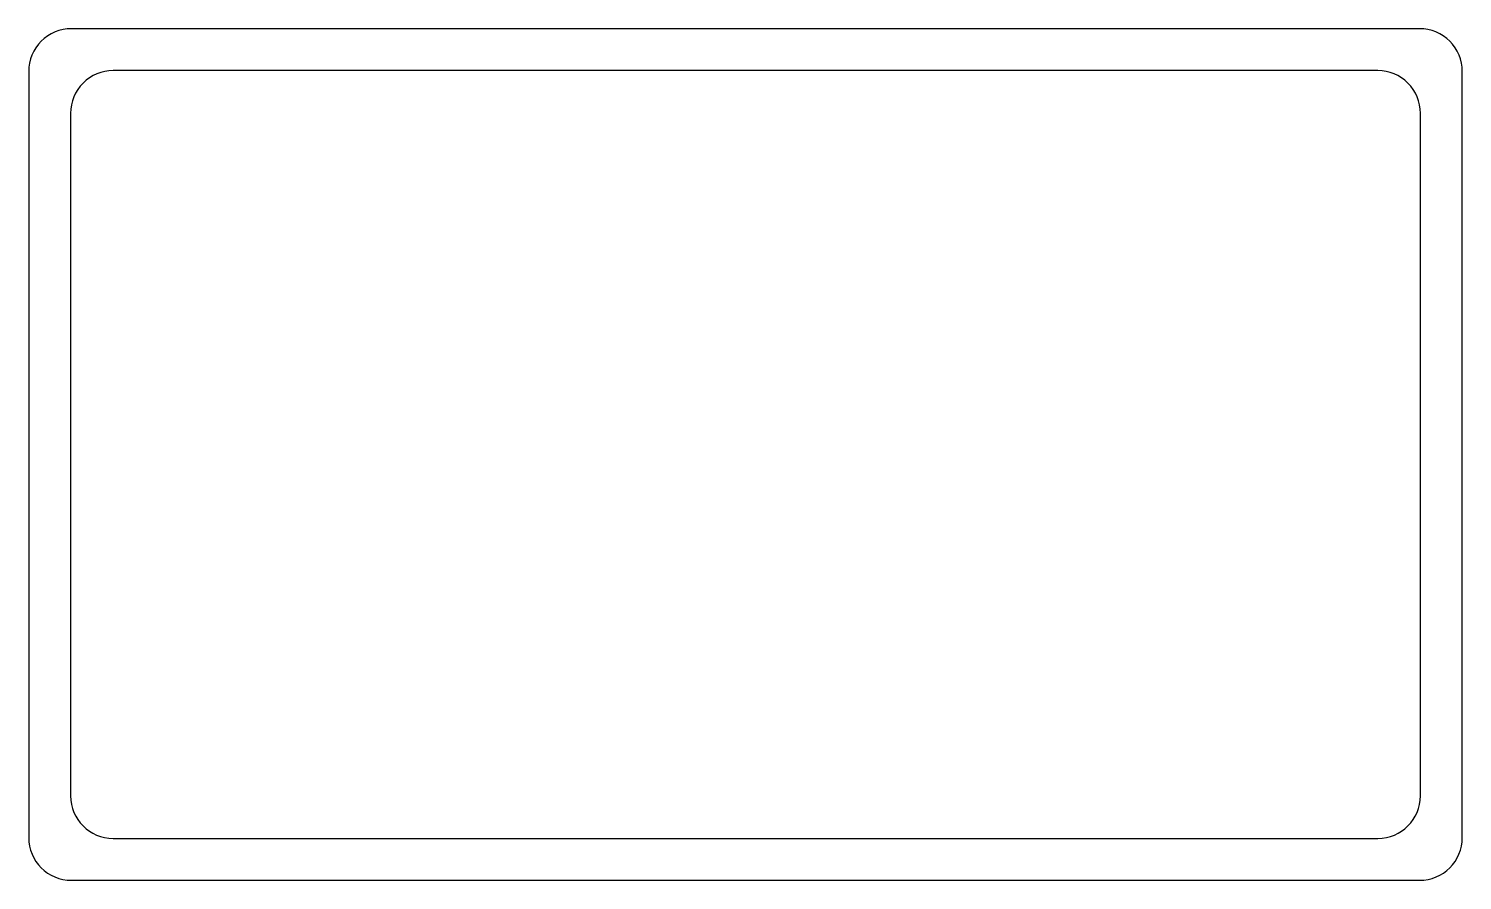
# Model space of a CAD drawing. Extents: x 24 to 191, y 88 to 188.
import ezdxf

# ---------------------------------------------------------------- set-up
doc = ezdxf.new("R2010")
doc.units = 0
doc.layers.add('Layer_1', color=7, linetype='CONTINUOUS')

msp = doc.modelspace()

# ---------------------------------------------------------------- linework, layer by layer
at = {"layer": 'Layer_1', "color": 7}
for points in [[(186.40439, 188.18331), (28.524393, 188.18331)], [(23.524393, 183.18329), (23.524393, 93.4633)], [(181.50439, 183.2833), (33.424392, 183.2833)], [(191.40439, 93.4633), (191.40439, 183.18329)], [(28.424391, 178.28329), (28.424391, 98.3633)], [(186.50439, 98.3633), (186.50439, 178.28329)], [(33.424392, 93.36331), (181.50439, 93.36331)], [(28.524393, 88.46331), (186.40439, 88.46331)]]:
    msp.add_lwpolyline(points, dxfattribs=at)
for points in [[(23.524393, 183.18329)], [(181.50439, 183.2833)]]:
    msp.add_lwpolyline(points, close=True, dxfattribs=at)
for points in [[(28.524393, 188.18331), (27.198307, 188.18331), (25.926534, 187.656523), (24.988852, 186.718837)], [(189.939931, 186.718837), (189.002249, 187.656523), (187.730476, 188.18331), (186.40439, 188.18331)], [(24.988852, 186.718837), (24.05117, 185.781151), (23.524388, 184.509376), (23.524393, 183.18329)], [(191.40439, 183.18329), (191.404395, 184.509376), (190.877613, 185.781151), (189.939931, 186.718837)], [(33.424392, 183.2833), (32.098308, 183.2833), (30.826536, 182.756515), (29.888854, 181.818831)], [(185.039927, 181.81883), (184.102245, 182.756514), (182.830474, 183.2833), (181.50439, 183.2833)], [(29.888854, 181.818831), (28.951172, 180.881147), (28.424388, 179.609374), (28.424391, 178.28329)], [(186.50439, 178.28329), (186.504393, 179.609374), (185.97761, 180.881146), (185.039927, 181.81883)], [(28.424391, 98.3633), (28.424397, 95.60188), (30.662972, 93.363309), (33.424392, 93.36331)], [(181.50439, 93.36331), (184.26581, 93.36331), (186.504384, 95.60188), (186.50439, 98.3633)], [(23.524393, 93.4633), (23.524399, 90.70188), (25.762973, 88.46331), (28.524393, 88.46331)], [(186.40439, 88.46331), (189.16581, 88.46331), (191.404384, 90.70188), (191.40439, 93.4633)]]:
    msp.add_open_spline(points, degree=3, dxfattribs=at)

doc.saveas('drawing.dxf')
